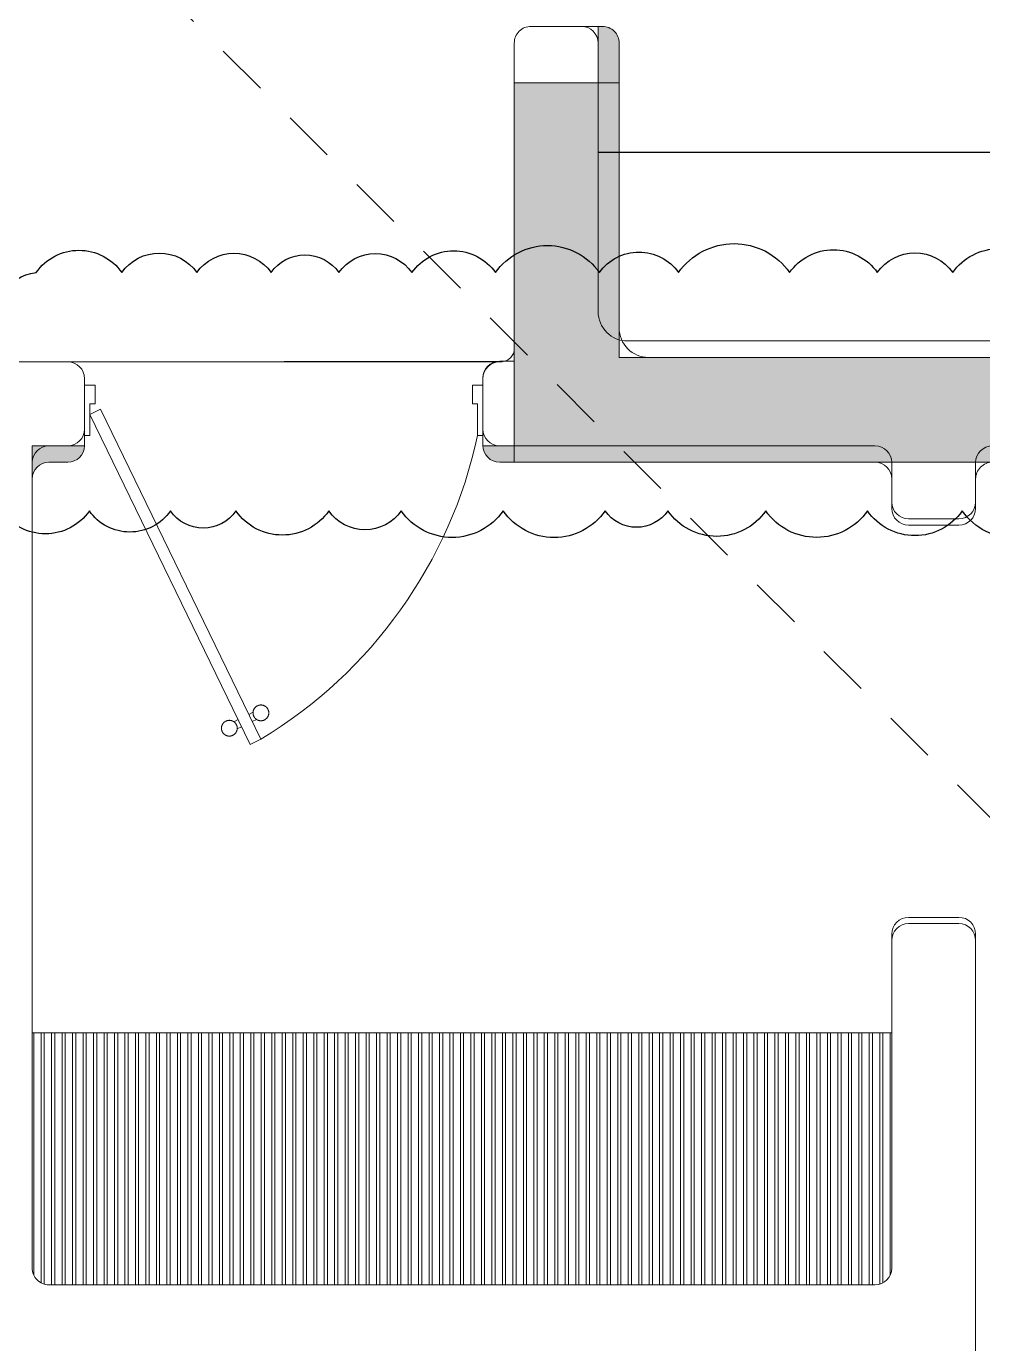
# Model space of a CAD drawing. Header units: metres. Extents: x -232 to 581, y 30 to 789.
# Drawn here: x 231.599 to 233.879, y 661.206 to 664.346 of the extents above; entities that cross this region are included whole.
import ezdxf

# ---------------------------------------------------------------- set-up
doc = ezdxf.new("R2010")
doc.units = ezdxf.units.M
doc.linetypes.add('HIDDEN2', pattern=[0.1875, 0.125, -0.0625])
for name, color, linetype, lineweight in [('A-DOOR', 35, 'Continuous', 5), ('A-WALL', 250, 'Continuous', 20), ('baños', 140, 'Continuous', 0), ('closets', 253, 'Continuous', 0), ('Columnas', 7, 'Continuous', 18)]:
    doc.layers.add(name, color=color, linetype=linetype, lineweight=lineweight)
doc.layers.add('HATCH', color=8, linetype='Continuous')
doc.layers.add('MOBILIARIOS', color=252, linetype='Continuous')
doc.layers.add('PISO', color=7, linetype='Continuous', lineweight=5, true_color=0xe6e6e6)
doc.layers.add('Techos 1', color=7, linetype='HIDDEN2', lineweight=9, true_color=0x42391a)
doc.layers.add('RELLENO SECCION', color=8, linetype='Continuous', lineweight=0, transparency=0.4)
doc.styles.get("Standard").update_dxf_attribs({"font": 'arial.ttf'})

# ---------------------------------------------------------------- blocks, each defined once
blk = doc.blocks.new('puerta 1.00')
at = {"layer": 'A-DOOR'}
for p, q in [((-0.1499909777825792, -0.01249999999998863), (-0.9369131065861893, -0.3949003899592327)), ((-0.1376018300305759, -0.03799499105906534), (-0.1499909777825792, -0.01249999999998863)), ((-0.1376018300305759, -0.03799499105906534), (-0.9245239588341292, -0.4203953810183521)), ((-0.8945933787151716, -0.3743353558235185), (-0.8995626804436938, -0.3641092849366885)), ((-0.8776654875668441, -0.3661093421694943), (-0.8826347892953663, -0.3558832712826359)), ((-0.9369131065861893, -0.3949003899592185), (-0.9245239588341292, -0.4203953810182952)), ((-0.8822042309632252, -0.3998303468828937), (-0.8772349292346462, -0.4100564177697379)), ((-0.8652763398148409, -0.391604333228571), (-0.8603070380863755, -0.4018304041154153))]:
    blk.add_line(p, q, dxfattribs=at)
for points in [[(-0.08000000000000003, 0), (-0.07999999999977266, -0.02502577938815875), (-0.1250000000001364, -0.02502577938815875), (-0.1250000000001364, -0.01249999999998863), (-0.2000000000002728, -0.01249999999998863), (-0.2000000000002728, 0), (-0.08000000000000003, 0)], [(-0.08000000000000003, -0.949999999999676), (-0.07999999999977266, -0.9249742206115172), (-0.1250000000001364, -0.9249742206115172), (-0.1250000000001364, -0.9374999999996874), (-0.2000000000002728, -0.9374999999996874), (-0.2000000000002728, -0.949999999999676), (-0.08000000000000003, -0.949999999999676)]]:
    blk.add_lwpolyline(points, dxfattribs=at)
blk.add_arc((0.0366406024470507, 0.1601847667154885), 1.12290276596214, 211.1335814021241, 257.8342745107439, dxfattribs=at)
for points in [[(-0.8982293876285894, -0.3641570476290497), (-0.9032723932726299, -0.3641552480922314), (-0.9120053357341931, -0.3591091255589873), (-0.9170452244890726, -0.3503725840241714), (-0.9170416254155498, -0.3402865727359341), (-0.9119955028824052, -0.3315536302744846), (-0.9032589613473192, -0.3265137415195056), (-0.8931729500592382, -0.3265173405931563), (-0.8844400075977319, -0.3315634631261162), (-0.8794001188427956, -0.3403000046612163), (-0.8794037179163752, -0.3503860159494536), (-0.8844498404495198, -0.3591189584108889), (-0.8931863819846058, -0.3641588471658821), (-0.8982293876285894, -0.3641570476290497)], [(-0.8616537628267338, -0.4394241479959078), (-0.8666967684707743, -0.4394223484592317), (-0.8754297109322806, -0.4343762259259734), (-0.8804695996872169, -0.4256396843908874), (-0.8804660006136942, -0.4155536731029486), (-0.8754198780805496, -0.4068207306414706), (-0.8666833365455204, -0.4017808418864917), (-0.8565973252574395, -0.4017844409598581), (-0.8478643827958763, -0.4068305634931022), (-0.8428244940409968, -0.4155671050282024), (-0.8428280931145196, -0.4256531163161554), (-0.8478742156476073, -0.4343860587779034), (-0.8566107571826933, -0.4394259475325839), (-0.8616537628267338, -0.4394241479959078)]]:
    blk.add_open_spline(points, degree=2, dxfattribs=at)
blk = doc.blocks.new('21.11.2025 LN09 2DO NIVEL')
at = {"layer": 'closets', "true_color": 0x000000}
h = blk.add_hatch(dxfattribs=at)
h.set_pattern_fill('LINE', color=18, scale=0.2, angle=90)
h.set_pattern_definition([(90, (-698.6083165105404, 405.7135362716268), (-0.025, 1.530808498934192e-18), [])])
edge = h.paths.add_edge_path()
edge.add_arc((272.2885145855143, 144.0414545417959), 0.03999999999999915, 270, 360)
edge.add_line((272.3285145855143, 144.0414545417959), (272.3285145855143, 144.6023545417586))
edge.add_line((272.3285145855143, 144.6023545417587), (270.2785145138182, 144.6023545417587))
edge.add_line((270.2785145138182, 144.6023545417587), (270.2785145855136, 144.041454541796))
edge.add_arc((270.3185145855135, 144.0414545417959), 0.03999999999996362, 179.9999999999542, 270.0000000000407)
edge.add_line((270.3185145855135, 144.001454541796), (272.2885145855143, 144.001454541796))
at = {"layer": 'A-WALL', "color": 18, "true_color": 0x000000}
for p, q in [((271.4282284283343, 146.9614822101084), (271.4282284256361, 146.2031074891531)), ((271.628228421415, 146.3197499228609), (271.6282284283653, 146.963856336448)), ((271.6982284214149, 146.251454541796), (277.7085145855135, 146.251454541796)), ((266.8685144314884, 146.2014545417959), (270.3634693810767, 146.2014545417959)), ((271.3934693810763, 146.2031074891531), (271.4279693810772, 146.2031074891531)), ((270.4034693810767, 146.0414545417959), (270.4034693810767, 146.1614545417958)), ((271.3534693810764, 146.0414545417959), (271.3534693810764, 146.1631074891532)), ((270.3185145855138, 146.001454541796), (270.3634693810767, 146.001454541796)), ((272.2885145855143, 146.0014545417959), (271.3934693810763, 146.001454541796)), ((270.2785145855138, 145.961454541796), (270.2785145855136, 144.0414545417959)), ((272.3285145855143, 145.867354541796), (272.3285145855143, 145.9614545417959)), ((272.5285145855144, 145.9614545417959), (272.5285145855144, 145.867354541796)), ((272.4885145855144, 145.8273545417959), (272.3685145855143, 145.8273545417959)), ((272.3685145855143, 144.877354541796), (272.4885145855143, 144.877354541796)), ((272.3285145855143, 144.8373545417959), (272.3285145855143, 144.0414545417959)), ((272.5285145855144, 141.5164321740612), (272.5285145855143, 144.8373545417959)), ((270.3185145855135, 144.001454541796), (272.2885145855143, 144.001454541796))]:
    blk.add_line(p, q, dxfattribs=at)
for centre, radius, start, end in [((271.4682284283343, 146.9614822101084), 0.04, 90.00000000002689, 180.0000006497752), ((271.5882284285847, 146.9614822101086), 0.04, 2.110202868954974e-07, 90.00000000002689), ((271.6982284214149, 146.3214545417959), 0.06999999999999318, 180, 270.0000000000912), ((270.3634693810767, 146.1614545417958), 0.04, 0, 90), ((271.3934693810763, 146.1631074891532), 0.04, 90, 180), ((270.3634693810767, 146.0414545417959), 0.04, 270, 0), ((271.3934693810763, 146.0414545417959), 0.04, 180, 269.9999999999959), ((270.3185145855138, 145.9614545417959), 0.04, 90, 179.9999999999935), ((272.2885145855143, 145.9614545417959), 0.04, 0, 89.99999999999594), ((272.5685145855143, 145.9614545417959), 0.04, 90, 180), ((272.3685145855143, 145.867354541796), 0.04, 180, 270), ((272.4885145855144, 145.867354541796), 0.04, 270, 0), ((272.3685145855143, 144.8373545417959), 0.04, 90, 180), ((272.4885145855143, 144.8373545417959), 0.04, 0, 90), ((270.3185145855135, 144.0414545417959), 0.04, 179.9999999999935, 270), ((272.2885145855143, 144.0414545417959), 0.04, 270, 0)]:
    blk.add_arc(centre, radius, start, end, dxfattribs=at)
at = {"layer": 'closets', "color": 18, "true_color": 0x000000}
blk.add_line((270.2785145138182, 144.6023545417587), (272.3285145855143, 144.6023545417587), dxfattribs=at)
at = {"layer": 'MOBILIARIOS', "color": 18, "true_color": 0x000000}
blk.add_line((271.6282284257653, 146.701448702642), (277.7785145813016, 146.7014487026419), dxfattribs=at)
at = {"layer": 'PISO', "color": 18, "true_color": 0x000000}
blk.add_line((270.3634693810767, 146.2014545417959), (271.3945209060821, 146.203093665454), dxfattribs=at)
at = {"layer": 'Techos 1', "color": 18, "true_color": 0x000000}
blk.add_line((270.5752540506892, 147.1014545417581), (274.4785145855144, 143.2013933578908), dxfattribs=at)
at = {"layer": 'A-DOOR', "color": 18, "true_color": 0x000000, "rotation": 90}
blk.add_blockref('puerta 1.00', (270.4034693810767, 146.226454541796), dxfattribs=at)
at = {"layer": 'baños', "color": 18, "linetype": 'Continuous', "true_color": 0x000000, "flags": 8}
for tag, p in [('MODELNUMBER', (265.5138707040986, 159.7825438855261, 2.857834639711941e-07)), ('TRADENAME', (265.5138707041539, 159.7825019281133, 2.857834639711941e-07)), ('MATERIAL', (265.5138707042655, 159.7824173556296, 2.857834639711941e-07)), ('PRODUCT', (265.5138707042098, 159.7824596418714, 2.857834639711941e-07)), ('MODELNUMBER', (266.6886146777018, 159.7825438855261, 2.857834639711941e-07)), ('TRADENAME', (266.6886146777571, 159.7825019281133, 2.857834639711941e-07)), ('MATERIAL', (266.6886146778687, 159.7824173556296, 2.857834639711941e-07)), ('PRODUCT', (266.688614677813, 159.7824596418714, 2.857834639711941e-07))]:
    blk.add_attdef(tag, p, '', height=2.537174511142602e-05, rotation=180.0000755047861, dxfattribs=at)
blk = doc.blocks.new('A$C89702949')
at = {"layer": 'HATCH'}
h = blk.add_hatch(dxfattribs=at)
h.set_pattern_fill('AR-CONC', color=256, scale=0.00032)
h.set_pattern_definition([(49.99999999999999, (114.3310712337616, 55.23879643552809), (0.05829909407872129, -0.005100507372448988), [0.006096000000000001, -0.067056]), (355, (114.3310712337616, 55.23879643552809), (-0.01127789485599019, 0.06113819047649125), [0.004876800000000001, -0.05364498693440001]), (100.4514447, (114.3359294760016, 55.23837139440808), (0.04702119906891305, 0.05603768061190244), [0.005180802815999999, -0.05698887827199999]), (46.18420000000001, (114.3310712337616, 55.25505243552809), (0.08674529308548158, -0.01345354493847269), [0.009144000000000001, -0.100584]), (96.63555760999992, (114.3383000017616, 55.25393131552809), (0.07596932289648096, 0.07917635987127089), [0.0077712074048, -0.08548339461120001]), (351.1841511700001, (114.3310712337616, 55.25505243552809), (0.07596932290079265, 0.07917635986737045), [0.007315189462400001, -0.0804671142144]), (21, (114.3391992337616, 55.25098843552809), (0.0485166052061224, -0.03272486341986804), [0.006096000000000001, -0.067056]), (326.0000000000001, (114.3391992337616, 55.25098843552809), (0.01977664907124706, 0.05894014915914217), [0.004876800000000001, -0.0536448]), (71.45144499999999, (114.3432422841936, 55.24826136356009), (0.06829325416918917, 0.02621528604348968), [0.005180802816000001, -0.056988780032]), (37.50000000000001, (114.3310712337616, 55.23879643552809), (0.0009883530401893813, 0.027057612439409), [0, -0.05299456, 0, -0.05445760000000001, 0, -0.05384800000000001]), (7.499999999999999, (114.3310712337616, 55.23879643552809), (0.02138229200329784, 0.03205778394179824), [0, -0.03104896, 0, -0.05177536000000001, 0, -0.0205232]), (327.5, (114.3129457937616, 55.23879643552809), (0.04338899045339885, -0.001833198077655502), [0, -0.02032, 0, -0.06339840000000001, 0, -0.0841248]), (317.5, (114.3048177937616, 55.23879643552809), (0.04740133804352578, 0.00813647713066657), [0, -0.026416, 0, -0.04210304, 0, -0.0597408])])
h.paths.add_polyline_path([(14.64988292747904, 6.654577632321718), (14.3998829274783, 6.654577632321718), (14.39988292747819, 5.750000000010118), (15.55000000007976, 5.750000000010118), (15.55000000007976, 6.000000000010118), (14.64988292749723, 6.000000000010061)])
at = {"layer": 'Columnas'}
blk.add_lwpolyline([(14.64988292747904, 6.654577632321718), (14.3998829274783, 6.654577632321718), (14.39988292747819, 5.750000000010118), (15.55000000007976, 5.750000000010118), (15.55000000007976, 6.000000000010118), (14.64988292749723, 6.000000000010061), (14.64988292747904, 6.654577632321718)], dxfattribs=at)
blk = doc.blocks.new('20.03.2026 LN 09 SEGUNDO NIVEL ARQ')
at = {"layer": 'closets'}
h = blk.add_hatch(dxfattribs=at)
h.set_pattern_fill('LINE', color=5, scale=0.2, angle=90)
h.set_pattern_definition([(90, (-880.3409015090742, 203.0134768248208), (-0.025, 1.530808498934192e-18), [])])
edge = h.paths.add_edge_path()
edge.add_arc((90.55592958698068, -58.65860490500995), 0.03999999999999915, 270, 360)
edge.add_line((90.59592958698067, -58.65860490500995), (90.59592958698067, -58.09770490504727))
edge.add_line((90.59592958698067, -58.09770490504729), (88.54592951528454, -58.09770490504729))
edge.add_line((88.54592951528454, -58.09770490504729), (88.54592958697992, -58.65860490501))
edge.add_arc((88.58592958697989, -58.65860490501007), 0.03999999999996362, 179.9999999999542, 270.0000000000407)
edge.add_line((88.58592958697992, -58.69860490501003), (90.55592958698068, -58.69860490501002))
at = {"layer": 'RELLENO SECCION'}
h = blk.add_hatch(color=5, dxfattribs=at)
h.dxf.hatch_style = 1
h.paths.add_polyline_path([(89.94581251447465, -55.7386272726983, 0.4142135623731447), (89.90581251447466, -55.69862727269833), (89.89564343023719, -55.69862727269833), (89.8956434228813, -55.83312727269833), (89.94581251447462, -55.83312727269833)])
h = blk.add_hatch(color=5, dxfattribs=at)
h.dxf.hatch_style = 1
edge = h.paths.add_edge_path()
edge.add_line((88.67088438254308, -56.69860490500992), (88.54592958698015, -56.69860490500992))
edge.add_line((88.54592958698015, -56.69860490500992), (88.54592958826223, -56.77769477744632))
edge.add_arc((88.58592958698014, -56.77770490500995), 0.04000000000001147, 90, 179.9854933336122, ccw=False)
edge.add_line((88.58592958698014, -56.73770490500988), (88.63087693710852, -56.7377049057025))
edge.add_arc((88.63087693710852, -56.69768693014078), 0.04001797556173159, 270, 358.6855732021037)
h = blk.add_hatch(color=5, dxfattribs=at)
h.dxf.hatch_style = 1
edge = h.paths.add_edge_path()
edge.add_line((89.6958125144588, -56.69860490500992), (89.62089450882448, -56.69860490500992))
edge.add_arc((89.66088438254275, -56.69770490500991), 0.04000000000004049, 181.28926383636, 269.9999999999593)
edge.add_line((89.66088438254272, -56.73770490500988), (89.6958125144588, -56.73770490500988))
edge.add_line((89.6958125144588, -56.73770490500988), (89.6958125144588, -56.69860490500989))
h.paths.add_polyline_path([(93.76192959477206, -56.69860490501003), (91.82092966098068, -56.69860490501003), (91.82092966098068, -56.73774427063404), (93.76192959477206, -56.73771257608951)])
h.paths.add_polyline_path([(95.02092966098081, -56.69860490501003), (93.76192959477206, -56.69860490501003), (93.76192959477206, -56.73771257608951), (95.02092966098081, -56.73769201790549)])
edge = h.paths.add_edge_path()
edge.add_line((95.02092966098081, -56.69860490501003), (95.02092966098081, -56.73769201790555))
edge.add_line((95.02092966098081, -56.73769201790549), (95.90586276087024, -56.73767756776368))
edge.add_arc((95.90586341402934, -56.77767756775836), 0.03999999999998858, 0, 90.0009355815024, ccw=False)
edge.add_line((95.94586341402933, -56.77767756775836), (95.94586913563214, -56.69860490500999))
edge.add_line((95.94586913563214, -56.69860490501003), (95.02092966098081, -56.69860490501003))
h.paths.add_polyline_path([(91.82092966098068, -56.69860490501003), (90.84592958706037, -56.69860490501003), (90.84592958706037, -56.73776019138847), (91.82092966098068, -56.73774427063404)])
at = {"layer": 'A-WALL', "color": 5, "transparency": 33554684}
blk.add_line((89.73592958699999, -55.69862727269833), (89.90581251447466, -55.69862727269833), dxfattribs=at)
at = {"layer": 'A-WALL', "color": 5}
for p, q in [((89.8956434228813, -55.83312727269833), (89.89564343023719, -55.69862727269833)), ((89.69564342980064, -55.73857723669744), (89.69581251445894, -56.47295816181395)), ((89.94581251447465, -55.73862727269693), (89.94581251447454, -56.40862478173597)), ((85.13592943295475, -56.4986049050101), (88.63088438254306, -56.4986049050101)), ((88.67088438254305, -56.69860490500992), (88.67088438254305, -56.53860490501006)), ((89.62088438254273, -56.69770490500991), (89.62088438254273, -56.53695195765283)), ((88.54592958698015, -56.69860490500992), (88.54592958697992, -58.65860490500995)), ((88.54592958698015, -56.69860490500992), (88.67088438254305, -56.69860490500992)), ((89.62088438254273, -56.69860490500992), (89.6958125144588, -56.69860490500992)), ((88.63088438254306, -56.73770490500988), (88.58592958698014, -56.73770490500988)), ((90.55592958698068, -56.73770490500999), (89.66088438254272, -56.73770490500988)), ((90.59592958698067, -56.84770490501), (90.59592958698067, -56.77770490500995)), ((90.79592958700059, -56.77769168355042), (90.79592958698072, -56.84770490501)), ((90.75592958698073, -56.88770490500997), (90.63592958698067, -56.88770490500997)), ((90.63592958698067, -57.8377049050099), (90.75592958698067, -57.8377049050099)), ((90.59592958698067, -57.87770490500998), (90.59592958698067, -58.65860490500995)), ((90.79592958698072, -61.09770490500966), (90.79592958698066, -57.87770490500998)), ((88.58592958697992, -58.69860490501003), (90.55592958698068, -58.69860490501003))]:
    blk.add_line(p, q, dxfattribs=at)
for centre, radius, start, end in [((89.73564342980063, -55.73857723669744), 0.04, 90.00000000002768, 180.0000006497752), ((89.90581251447466, -55.7386272726983), 0.04, 359.999999999987, 90), ((90.01581251447453, -56.41770490500994), 0.06999999999999318, 180, 270.0000000000912), ((89.66224224153444, -56.46384659542434), 0.03478482235538746, 267.7628357347999, 344.8147426879115), ((88.63088438254306, -56.53860490501006), 0.04, 0, 90), ((89.66088438254272, -56.53860490501006), 0.04, 90, 180), ((88.63087693710852, -56.69768693014078), 0.04001797556173223, 270.0106600089558, 358.6855732021024), ((89.66088438254272, -56.69770490500991), 0.04, 180, 269.9999999999951), ((88.58592958698014, -56.77770490500995), 0.04, 90, 179.9999999999935), ((90.55592958698068, -56.77770490500995), 0.04, 0, 89.99999999999511), ((90.83592958700058, -56.77769168356485), 0.04, 89.87291434034269, 179.9999999999739), ((90.63592958698067, -56.84770490501), 0.04, 180, 270), ((90.75592958698073, -56.84770490501), 0.04, 270, 0), ((90.63592958698067, -57.87770490500998), 0.04, 90, 180), ((90.75592958698067, -57.87770490500998), 0.04, 0, 90), ((88.58592958697992, -58.65860490500995), 0.04, 179.9999999999935, 270), ((90.55592958698068, -58.65860490500995), 0.04, 270, 0)]:
    blk.add_arc(centre, radius, start, end, dxfattribs=at)
at = {"layer": 'closets', "color": 5}
blk.add_line((88.54592951528454, -58.09770490504729), (90.59592958698067, -58.09770490504729), dxfattribs=at)
at = {"layer": 'MOBILIARIOS', "color": 5}
blk.add_line((89.94581251446425, -55.99861074416253), (95.94592958698024, -55.9986107441639), dxfattribs=at)
at = {"layer": 'PISO', "color": 5}
blk.add_line((88.63088438254306, -56.4986049050101), (89.66088438262221, -56.49860490501317), dxfattribs=at)
at = {"layer": 'Techos 1', "color": 5}
blk.add_line((88.84266905215557, -55.59860490504775), (92.74592958698074, -59.49866608891512), dxfattribs=at)
at = {"color": 5}
blk.add_blockref('A$C89702949', (75.29592958698063, -62.48770490502011), dxfattribs=at)
at = {"layer": 'A-DOOR', "color": 5, "rotation": 90}
blk.add_blockref('puerta 1.00', (88.67088438254305, -56.47360490500989), dxfattribs=at)
at = {"layer": 'baños', "color": 5, "linetype": 'Continuous', "flags": 8}
for tag, p in [('MODELNUMBER', (83.78128570556493, -42.91751556127974, 2.857834639711941e-07)), ('TRADENAME', (83.78128570562023, -42.91755751869266, 2.857834639711941e-07)), ('MATERIAL', (83.78128570573188, -42.91764209117639, 2.857834639711941e-07)), ('PRODUCT', (83.78128570567617, -42.91759980493464, 2.857834639711941e-07)), ('MODELNUMBER', (84.95602967916813, -42.91751556127974, 2.857834639711941e-07)), ('TRADENAME', (84.95602967922343, -42.91755751869266, 2.857834639711941e-07)), ('MATERIAL', (84.95602967933507, -42.91764209117639, 2.857834639711941e-07)), ('PRODUCT', (84.95602967927937, -42.91759980493464, 2.857834639711941e-07))]:
    blk.add_attdef(tag, p, '', height=2.537174511142602e-05, rotation=180.0000755047861, dxfattribs=at)
at = {"layer": 'baños', "color": 5, "linetype": 'Continuous'}
for tag, p, rotation in [('MODELNUMBER', (85.8912030458427, -56.99336542269737), 180.0000755047722), ('TRADENAME', (85.89116250411479, -56.99332309077693), 180.0000755047722), ('MATERIAL', (85.89138948539119, -56.9932384265295), 180.0000755047722), ('PRODUCT', (85.89138785685003, -56.99328075850576), 180.0000755047722), ('MODELNUMBER', (86.60077129692553, -56.99336542284937), 179.9999244952277), ('TRADENAME', (86.60077129698124, -56.99332309087549), 179.9999244952277), ('MATERIAL', (86.60077129709288, -56.99323842692729), 179.9999244952277), ('PRODUCT', (86.60077129703694, -56.99328075890139), 179.9999244952277)]:
    blk.add_attdef(tag, p, '', height=2.5399184405861e-05, rotation=rotation, dxfattribs=at)

msp = doc.modelspace()

# ---------------------------------------------------------------- linework, layer by layer
at = {"color": 6}
for points in [[(231.5396831582975, 663.6123192172705, -0.52056705), (231.6221614291823, 663.7594662808178, -0.52056705), (231.8265499908449, 663.7594662808178, -0.52056705), (232.0055919131041, 663.7594662808178, -0.52056705), (232.1825382310459, 663.7594662808178, -0.52056705), (232.3441276350194, 663.7594662808178, -0.52056705), (232.5181970748013, 663.7594662808178, -0.52056705), (232.717751504563, 663.7594662808178, -0.52056705), (232.965582147181, 663.7594662808178, -0.52056705), (233.1539790098783, 663.7594662808178, -0.52056705), (233.4191156819365, 663.7594662808178, -0.52056705), (233.6281796792509, 663.7594662808178, -0.52056705), (233.8079621840067, 663.7594662808178, -0.52056705), (234.0265927167582, 663.7594662808178, -0.52056705)], [(234.0846594927684, 663.1912451691937, -0.52056705), (233.8309448815234, 663.1912451691937, -0.52056705), (233.6047986571716, 663.1912451691937, -0.52056705), (233.3621236080877, 663.1912451691937, -0.52056705), (233.1289174352105, 663.1912451691937, -0.52056705), (232.9791447981061, 663.1912451691937, -0.52056705), (232.7358146183521, 663.1912451691937, -0.52056705), (232.4928303150388, 663.1912451691937, -0.52056705), (232.3200548600587, 663.1912451691937, -0.52056705), (232.0987875280885, 663.1912451691937, -0.52056705), (231.9424066163989, 663.1912451691937, -0.52056705), (231.7490698243012, 663.1912451691937, -0.52056705), (231.5396831582975, 663.1912451691937, -0.52056705)]]:
    msp.add_lwpolyline(points, format="xyb", dxfattribs=at)

# ---------------------------------------------------------------- block references
at = {"color": 1}
for name, p in [('20.03.2026 LN 09 SEGUNDO NIVEL ARQ', (143.0667659788706, 720.0450687422398)), ('21.11.2025 LN09 2DO NIVEL', (-38.66581901966305, 517.3450092954339))]:
    msp.add_blockref(name, p, dxfattribs=at)

doc.saveas('drawing.dxf')
